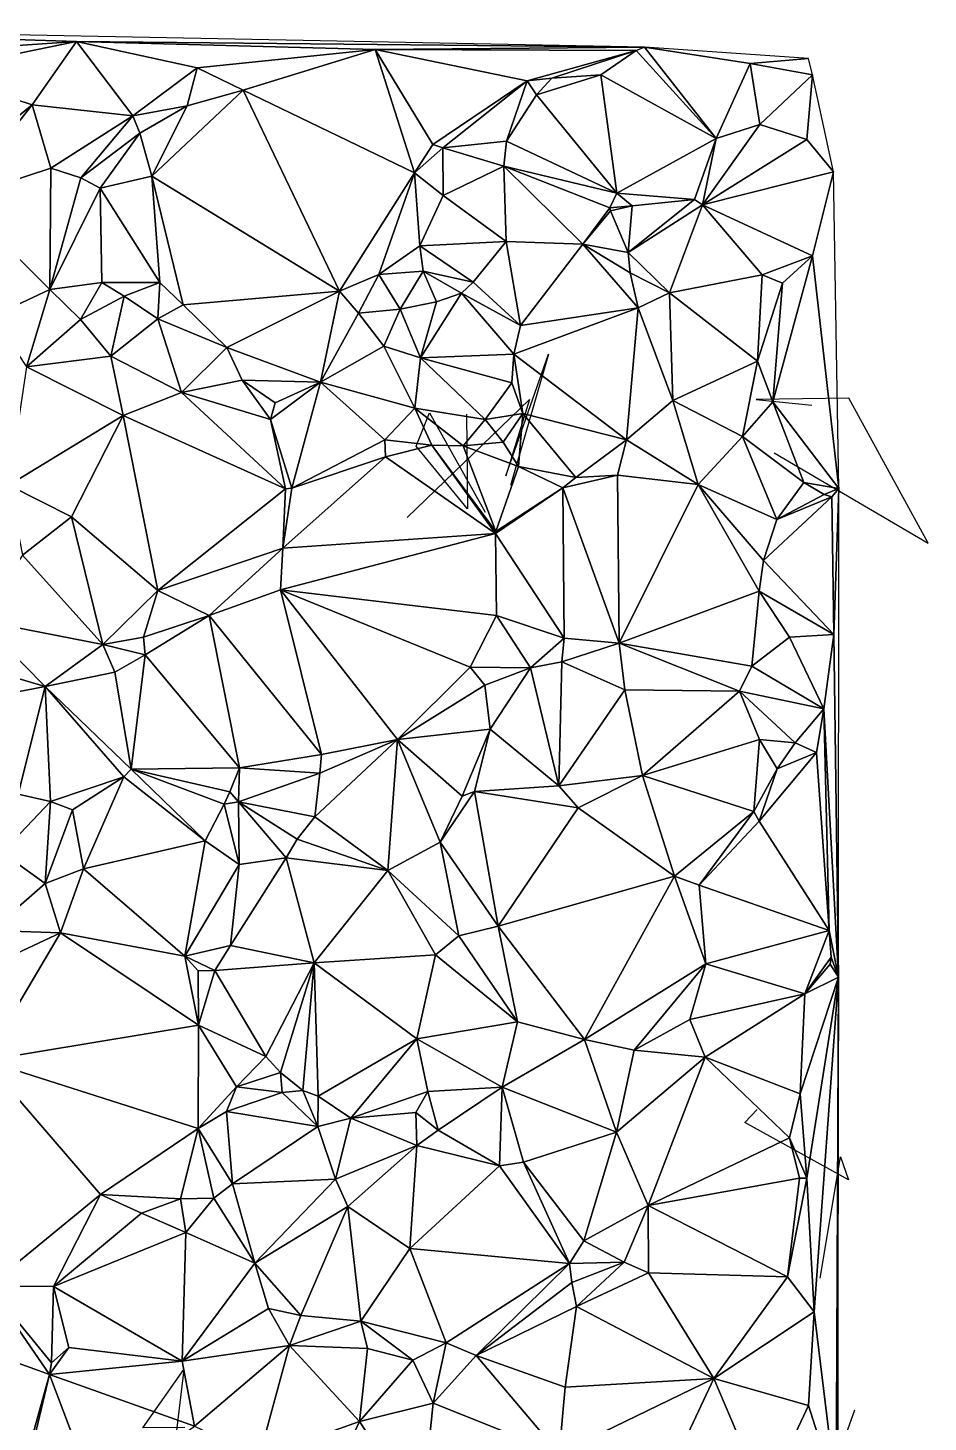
# Model space of a CAD drawing. Header units: metres. Extents: x -15.6 to 15.8, y -15.7 to 15.5.
# Drawn here: x 7.4 to 15.83, y 1.93 to 14.99 of the extents above; entities that cross this region are included whole.
import ezdxf

# ---------------------------------------------------------------- set-up
doc = ezdxf.new("R2010")
doc.units = ezdxf.units.M
doc.layers.add('CRACKS', color=1, linetype='Continuous')
doc.layers.add('STREET_MESH', color=7, linetype='Continuous')

msp = doc.modelspace()

# ---------------------------------------------------------------- linework, layer by layer
at = {"layer": 'CRACKS'}
for points in [[(10.954, 10.402, 0.1), (12.101, 11.509, 0.1), (11.879, 10.794, 0.1), (12.28, 11.932, 0.1), (11.922, 10.703, 0.1)], [(14.392, 11.01, 0.1), (15.833, 10.162, 0.1), (15.092, 11.522, 0.1), (14.224, 11.508, 0.1), (14.744, 11.454, 0.1)], [(11.51, 11.371, 0.1), (11.52, 10.483, 0.1), (11.039, 11.07, 0.1), (11.164, 11.385, 0.1), (11.685, 10.452, 0.1)], [(14.822, 3.276, 0.1), (15.014, 4.413, 0.1), (15.089, 4.197, 0.1), (14.116, 4.734, 0.1), (14.234, 4.857, 0.1)], [(8.873, 1.875, 0.1), (8.481, 1.873, 0.1), (8.863, 2.42, 0.1), (8.662, 0.729, 0.1), (8.392, 1.216, 0.1)], [(15.145, 2.04, 0.1), (14.817, 1.116, 0.1), (15.016, 1.159, 0.1), (15.049, 0.998, 0.1), (15.173, 1.089, 0.1)]]:
    msp.add_polyline3d(points, dxfattribs=at)
at = {"layer": 'STREET_MESH'}
for points in [[(3.904, 14.99), (7.858, 14.863), (13.177, 14.811)], [(3.904, 14.99), (5.431, 14.698), (7.858, 14.863)], [(7.858, 14.863), (5.431, 14.698), (6.484, 14.582)], [(7.445, 14.271), (7.858, 14.863), (6.484, 14.582)], [(7.445, 14.271), (8.386, 14.167), (7.858, 14.863)], [(7.858, 14.863), (10.657, 14.788), (13.177, 14.811)], [(7.858, 14.863), (8.989, 14.616), (10.657, 14.788)], [(8.386, 14.167), (8.989, 14.616), (7.858, 14.863)], [(8.989, 14.616), (9.419, 14.408), (10.657, 14.788)], [(9.419, 14.408), (11.025, 13.631), (10.657, 14.788)], [(10.657, 14.788), (13.1, 14.778), (13.177, 14.811)], [(12.08, 14.495), (13.1, 14.778), (10.657, 14.788)], [(11.025, 13.631), (11.197, 13.899), (10.657, 14.788)], [(11.197, 13.899), (12.08, 14.495), (10.657, 14.788)], [(12.31, 14.518), (13.1, 14.778), (12.08, 14.495)], [(12.31, 14.518), (12.77, 14.551), (13.1, 14.778)], [(12.77, 14.551), (13.848, 13.955), (13.1, 14.778)], [(13.1, 14.778), (13.848, 13.955), (13.177, 14.811)], [(13.177, 14.811), (14.168, 14.656), (14.713, 14.704)], [(13.848, 13.955), (14.168, 14.656), (13.177, 14.811)], [(13.848, 13.955), (14.259, 14.086), (14.168, 14.656)], [(14.168, 14.656), (14.75, 14.55), (14.713, 14.704)], [(14.259, 14.086), (14.75, 14.55), (14.168, 14.656)], [(6.546, 13.536), (7.445, 14.271), (6.484, 14.582)], [(8.386, 14.167), (8.896, 14.261), (8.989, 14.616)], [(8.896, 14.261), (9.419, 14.408), (8.989, 14.616)], [(12.31, 14.518), (12.08, 14.495), (12.166, 14.364)], [(12.77, 14.551), (12.31, 14.518), (12.166, 14.364)], [(12.919, 13.442), (12.77, 14.551), (12.166, 14.364)], [(12.77, 14.551), (12.919, 13.442), (13.848, 13.955)], [(14.259, 14.086), (14.698, 13.945), (14.75, 14.55)], [(14.75, 14.55), (14.698, 13.945), (14.947, 13.643)], [(9.419, 14.408), (8.564, 13.6), (10.322, 12.525)], [(9.419, 14.408), (8.896, 14.261), (8.564, 13.6)], [(11.025, 13.631), (9.419, 14.408), (10.322, 12.525)], [(11.197, 13.899), (11.289, 13.868), (12.08, 14.495)], [(11.289, 13.868), (11.885, 13.928), (12.08, 14.495)], [(12.08, 14.495), (11.885, 13.928), (12.166, 14.364)], [(6.546, 13.536), (6.75, 13.391), (7.445, 14.271)], [(6.75, 13.391), (7.619, 13.675), (7.445, 14.271)], [(7.619, 13.675), (8.386, 14.167), (7.445, 14.271)], [(8.896, 14.261), (8.386, 14.167), (8.453, 14.004)], [(8.564, 13.6), (8.896, 14.261), (8.453, 14.004)], [(11.885, 13.928), (12.919, 13.442), (12.166, 14.364)], [(7.619, 13.675), (7.9, 13.587), (8.386, 14.167)], [(8.386, 14.167), (7.9, 13.587), (8.453, 14.004)], [(7.9, 13.587), (8.082, 13.489), (8.453, 14.004)], [(8.082, 13.489), (8.564, 13.6), (8.453, 14.004)], [(13.848, 13.955), (13.722, 13.333), (14.259, 14.086)], [(13.722, 13.333), (14.698, 13.945), (14.259, 14.086)], [(11.289, 13.868), (11.197, 13.899), (11.025, 13.631)], [(11.294, 13.42), (11.289, 13.868), (11.025, 13.631)], [(11.289, 13.868), (11.862, 13.696), (11.885, 13.928)], [(11.862, 13.696), (11.289, 13.868), (11.294, 13.42)], [(11.862, 13.696), (12.919, 13.442), (11.885, 13.928)], [(12.919, 13.442), (13.645, 13.381), (13.848, 13.955)], [(13.645, 13.381), (13.722, 13.333), (13.848, 13.955)], [(14.698, 13.945), (13.722, 13.333), (14.947, 13.643)], [(7.619, 13.675), (6.75, 13.391), (7.609, 12.538)], [(7.619, 13.675), (7.609, 12.538), (7.9, 13.587)], [(7.609, 12.538), (8.082, 13.489), (7.9, 13.587)], [(8.564, 13.6), (8.082, 13.489), (8.639, 12.605)], [(8.564, 13.6), (8.858, 12.395), (10.322, 12.525)], [(8.858, 12.395), (8.564, 13.6), (8.639, 12.605)], [(10.69, 12.679), (11.025, 13.631), (10.322, 12.525)], [(11.025, 13.631), (10.69, 12.679), (11.074, 12.948)], [(11.294, 13.42), (11.025, 13.631), (11.074, 12.948)], [(11.862, 13.696), (11.294, 13.42), (11.883, 12.988)], [(12.919, 13.442), (11.862, 13.696), (12.852, 13.305)], [(12.599, 12.965), (11.862, 13.696), (11.883, 12.988)], [(11.862, 13.696), (12.599, 12.965), (12.852, 13.305)], [(13.722, 13.333), (14.752, 12.854), (14.947, 13.643)], [(14.947, 13.643), (14.752, 12.854), (14.996, 10.674)], [(8.097, 12.605), (8.082, 13.489), (7.609, 12.538)], [(8.082, 13.489), (8.097, 12.605), (8.639, 12.605)], [(6.75, 13.391), (7.076, 12.288), (7.609, 12.538)], [(11.883, 12.988), (11.294, 13.42), (11.074, 12.948)], [(12.919, 13.442), (12.852, 13.305), (13.063, 13.324)], [(13.645, 13.381), (12.919, 13.442), (13.063, 13.324)], [(13.645, 13.381), (13.026, 12.885), (13.722, 13.333)], [(13.026, 12.885), (13.645, 13.381), (13.063, 13.324)], [(13.026, 12.885), (13.412, 12.507), (13.722, 13.333)], [(13.412, 12.507), (14.28, 12.677), (13.722, 13.333)], [(13.722, 13.333), (14.28, 12.677), (14.752, 12.854)], [(12.599, 12.965), (12.858, 13.275), (12.852, 13.305)], [(12.858, 13.275), (12.599, 12.965), (13.026, 12.885)], [(12.852, 13.305), (12.858, 13.275), (13.063, 13.324)], [(12.858, 13.275), (13.026, 12.885), (13.063, 13.324)], [(10.69, 12.679), (11.104, 12.71), (11.074, 12.948)], [(11.572, 12.608), (11.883, 12.988), (11.074, 12.948)], [(11.104, 12.71), (11.572, 12.608), (11.074, 12.948)], [(11.883, 12.988), (11.572, 12.608), (12.018, 12.201)], [(12.599, 12.965), (11.883, 12.988), (12.018, 12.201)], [(13.119, 12.368), (12.599, 12.965), (12.018, 12.201)], [(13.026, 12.885), (12.599, 12.965), (13.045, 12.694)], [(13.045, 12.694), (12.599, 12.965), (13.119, 12.368)], [(13.026, 12.885), (13.045, 12.694), (13.412, 12.507)], [(14.28, 12.677), (14.471, 12.597), (14.752, 12.854)], [(14.752, 12.854), (14.38, 11.486), (14.996, 10.674)], [(14.471, 12.597), (14.38, 11.486), (14.752, 12.854)], [(10.501, 12.317), (10.69, 12.679), (10.322, 12.525)], [(10.89, 12.356), (10.69, 12.679), (10.501, 12.317)], [(10.89, 12.356), (11.104, 12.71), (10.69, 12.679)], [(11.104, 12.71), (10.89, 12.356), (11.23, 12.424)], [(11.465, 12.506), (11.104, 12.71), (11.23, 12.424)], [(11.104, 12.71), (11.465, 12.506), (11.572, 12.608)], [(13.412, 12.507), (13.045, 12.694), (13.119, 12.368)], [(14.28, 12.677), (13.412, 12.507), (14.237, 11.867)], [(14.471, 12.597), (14.28, 12.677), (14.237, 11.867)], [(7.897, 12.257), (8.097, 12.605), (7.609, 12.538)], [(8.304, 12.478), (8.097, 12.605), (7.897, 12.257)], [(8.097, 12.605), (8.304, 12.478), (8.639, 12.605)], [(8.304, 12.478), (8.62, 12.263), (8.639, 12.605)], [(8.62, 12.263), (8.858, 12.395), (8.639, 12.605)], [(11.572, 12.608), (11.465, 12.506), (12.018, 12.201)], [(14.38, 11.486), (14.471, 12.597), (14.237, 11.867)], [(7.609, 12.538), (7.076, 12.288), (7.39, 11.813)], [(7.897, 12.257), (7.609, 12.538), (7.39, 11.813)], [(8.304, 12.478), (7.897, 12.257), (8.179, 11.916)], [(8.62, 12.263), (8.304, 12.478), (8.179, 11.916)], [(10.322, 12.525), (8.858, 12.395), (9.268, 11.996)], [(10.144, 11.672), (10.322, 12.525), (9.268, 11.996)], [(10.501, 12.317), (10.322, 12.525), (10.144, 11.672)], [(11.23, 12.424), (10.89, 12.356), (11.081, 11.898)], [(11.465, 12.506), (11.23, 12.424), (11.081, 11.898)], [(11.954, 11.933), (11.465, 12.506), (11.081, 11.898)], [(11.465, 12.506), (11.954, 11.933), (12.018, 12.201)], [(13.443, 11.498), (13.412, 12.507), (13.119, 12.368)], [(13.412, 12.507), (13.443, 11.498), (14.237, 11.867)], [(8.858, 12.395), (8.62, 12.263), (9.268, 11.996)], [(10.501, 12.317), (10.144, 11.672), (10.736, 12.008)], [(10.89, 12.356), (10.501, 12.317), (10.736, 12.008)], [(11.081, 11.898), (10.89, 12.356), (10.736, 12.008)], [(11.954, 11.933), (13.119, 12.368), (12.018, 12.201)], [(11.954, 11.933), (13.008, 11.13), (13.119, 12.368)], [(13.008, 11.13), (13.443, 11.498), (13.119, 12.368)], [(8.179, 11.916), (7.897, 12.257), (7.39, 11.813)], [(8.62, 12.263), (8.179, 11.916), (8.842, 11.575)], [(8.62, 12.263), (8.842, 11.575), (9.268, 11.996)], [(8.179, 11.916), (7.39, 11.813), (8.296, 11.358)], [(8.842, 11.575), (8.179, 11.916), (8.296, 11.358)], [(8.842, 11.575), (9.411, 11.691), (9.268, 11.996)], [(9.411, 11.691), (10.144, 11.672), (9.268, 11.996)], [(10.144, 11.672), (11.026, 11.426), (10.736, 12.008)], [(11.026, 11.426), (11.081, 11.898), (10.736, 12.008)], [(11.026, 11.426), (11.685, 11.321), (11.081, 11.898)], [(11.935, 11.665), (11.954, 11.933), (11.081, 11.898)], [(11.685, 11.321), (11.935, 11.665), (11.081, 11.898)], [(12.039, 11.377), (11.954, 11.933), (11.935, 11.665)], [(12.039, 11.377), (13.008, 11.13), (11.954, 11.933)], [(7.39, 11.813), (7.225, 10.706), (8.296, 11.358)], [(13.443, 11.498), (14.096, 11.163), (14.237, 11.867)], [(14.096, 11.163), (14.38, 11.486), (14.237, 11.867)], [(9.675, 11.321), (9.411, 11.691), (8.842, 11.575)], [(9.719, 11.477), (9.411, 11.691), (9.675, 11.321)], [(9.411, 11.691), (9.719, 11.477), (10.144, 11.672)], [(9.675, 11.321), (9.874, 10.678), (10.144, 11.672)], [(9.719, 11.477), (9.675, 11.321), (10.144, 11.672)], [(9.874, 10.678), (10.747, 11.132), (10.144, 11.672)], [(10.747, 11.132), (11.026, 11.426), (10.144, 11.672)], [(11.685, 11.321), (12.039, 11.377), (11.935, 11.665)], [(8.842, 11.575), (8.296, 11.358), (9.816, 10.671)], [(9.675, 11.321), (8.842, 11.575), (9.816, 10.671)], [(13.443, 11.498), (13.008, 11.13), (13.68, 10.711)], [(14.096, 11.163), (13.443, 11.498), (13.68, 10.711)], [(11.187, 11.081), (11.026, 11.426), (10.747, 11.132)], [(11.685, 11.321), (11.026, 11.426), (11.479, 11.075)], [(11.026, 11.426), (11.187, 11.081), (11.479, 11.075)], [(12.039, 11.377), (11.685, 11.321), (11.853, 11.108)], [(11.999, 10.882), (12.039, 11.377), (11.853, 11.108)], [(11.999, 10.882), (12.536, 10.778), (12.039, 11.377)], [(12.536, 10.778), (13.008, 11.13), (12.039, 11.377)], [(14.096, 11.163), (14.67, 10.731), (14.38, 11.486)], [(14.38, 11.486), (14.67, 10.731), (14.996, 10.674)], [(7.225, 10.706), (7.811, 10.41), (8.296, 11.358)], [(7.811, 10.41), (8.621, 9.72), (8.296, 11.358)], [(8.296, 11.358), (8.621, 9.72), (9.816, 10.671)], [(9.874, 10.678), (9.675, 11.321), (9.816, 10.671)], [(11.853, 11.108), (11.685, 11.321), (11.479, 11.075)], [(10.753, 10.97), (10.747, 11.132), (9.874, 10.678)], [(10.753, 10.97), (11.187, 11.081), (10.747, 11.132)], [(11.999, 10.882), (11.853, 11.108), (11.479, 11.075)], [(12.925, 10.801), (13.008, 11.13), (12.536, 10.778)], [(13.008, 11.13), (12.925, 10.801), (13.68, 10.711)], [(14.417, 10.385), (14.096, 11.163), (13.68, 10.711)], [(14.096, 11.163), (14.417, 10.385), (14.67, 10.731)], [(11.782, 10.254), (11.187, 11.081), (10.753, 10.97)], [(11.187, 11.081), (11.786, 10.272), (11.479, 11.075)], [(11.782, 10.254), (11.786, 10.272), (11.187, 11.081)], [(11.786, 10.272), (11.999, 10.882), (11.479, 11.075)], [(9.792, 10.117), (10.753, 10.97), (9.874, 10.678)], [(11.782, 10.254), (10.753, 10.97), (9.792, 10.117)], [(11.786, 10.272), (12.412, 10.68), (11.999, 10.882)], [(11.999, 10.882), (12.412, 10.68), (12.536, 10.778)], [(12.412, 10.68), (12.925, 10.801), (12.536, 10.778)], [(12.412, 10.68), (12.94, 9.224), (12.925, 10.801)], [(12.925, 10.801), (12.94, 9.224), (13.68, 10.711)], [(14.417, 10.385), (14.861, 10.618), (14.67, 10.731)], [(14.67, 10.731), (14.861, 10.618), (14.996, 10.674)], [(7.811, 10.41), (7.225, 10.706), (7.354, 10.051)], [(8.621, 9.72), (9.792, 10.117), (9.816, 10.671)], [(9.792, 10.117), (9.874, 10.678), (9.816, 10.671)], [(12.412, 10.68), (11.782, 10.254), (12.427, 9.272)], [(11.786, 10.272), (11.782, 10.254), (12.412, 10.68)], [(12.94, 9.224), (12.412, 10.68), (12.427, 9.272)], [(12.94, 9.224), (14.25, 9.712), (13.68, 10.711)], [(14.291, 10), (14.417, 10.385), (13.68, 10.711)], [(14.25, 9.712), (14.291, 10), (13.68, 10.711)], [(14.932, 10.597), (14.291, 10), (14.95, 9.305)], [(14.417, 10.385), (14.291, 10), (14.932, 10.597)], [(14.417, 10.385), (14.932, 10.597), (14.861, 10.618)], [(14.861, 10.618), (14.932, 10.597), (14.996, 10.674)], [(14.932, 10.597), (14.95, 9.305), (14.996, 10.674)], [(14.95, 9.305), (14.995, 6.097), (14.996, 10.674)], [(8.104, 9.212), (7.811, 10.41), (7.354, 10.051)], [(8.104, 9.212), (8.621, 9.72), (7.811, 10.41)], [(11.782, 10.254), (9.792, 10.117), (9.768, 9.724)], [(11.791, 9.484), (11.782, 10.254), (9.768, 9.724)], [(11.782, 10.254), (11.791, 9.484), (12.427, 9.272)], [(8.621, 9.72), (9.101, 9.486), (9.792, 10.117)], [(9.792, 10.117), (9.101, 9.486), (9.768, 9.724)], [(6.953, 9.437), (8.104, 9.212), (7.354, 10.051)], [(14.291, 10), (14.25, 9.712), (14.95, 9.305)], [(8.621, 9.72), (8.104, 9.212), (8.485, 9.281)], [(9.101, 9.486), (8.621, 9.72), (8.485, 9.281)], [(9.101, 9.486), (10.153, 8.181), (9.768, 9.724)], [(10.153, 8.181), (10.866, 8.324), (9.768, 9.724)], [(10.866, 8.324), (11.545, 8.999), (9.768, 9.724)], [(11.545, 8.999), (11.791, 9.484), (9.768, 9.724)], [(14.25, 9.712), (12.94, 9.224), (14.182, 9.01)], [(14.537, 9.28), (14.25, 9.712), (14.182, 9.01)], [(14.25, 9.712), (14.537, 9.28), (14.95, 9.305)], [(6.8, 9.044), (7.565, 8.82), (6.953, 9.437)], [(7.565, 8.82), (8.104, 9.212), (6.953, 9.437)], [(8.502, 9.116), (9.101, 9.486), (8.485, 9.281)], [(9.101, 9.486), (8.502, 9.116), (9.384, 8.058)], [(10.153, 8.181), (9.101, 9.486), (9.384, 8.058)], [(11.791, 9.484), (11.545, 8.999), (12.109, 8.995)], [(11.791, 9.484), (12.109, 8.995), (12.427, 9.272)], [(8.104, 9.212), (8.502, 9.116), (8.485, 9.281)], [(14.537, 9.28), (14.182, 9.01), (14.857, 8.609)], [(14.95, 9.305), (14.537, 9.28), (14.857, 8.609)], [(14.95, 9.305), (14.857, 8.609), (14.995, 6.097)], [(7.565, 8.82), (8.217, 8.955), (8.104, 9.212)], [(8.217, 8.955), (8.502, 9.116), (8.104, 9.212)], [(12.109, 8.995), (12.404, 9.051), (12.427, 9.272)], [(12.404, 9.051), (12.94, 9.224), (12.427, 9.272)], [(12.993, 8.787), (12.94, 9.224), (12.404, 9.051)], [(12.94, 9.224), (14.068, 8.775), (14.182, 9.01)], [(12.94, 9.224), (12.993, 8.787), (14.068, 8.775)], [(7.565, 8.82), (6.8, 9.044), (6.575, 8.63)], [(8.217, 8.955), (8.37, 8.045), (8.502, 9.116)], [(8.502, 9.116), (8.37, 8.045), (9.384, 8.058)], [(12.404, 9.051), (12.109, 8.995), (12.375, 7.889)], [(12.993, 8.787), (12.404, 9.051), (12.375, 7.889)], [(8.37, 8.045), (8.217, 8.955), (7.565, 8.82)], [(11.684, 8.833), (11.545, 8.999), (10.866, 8.324)], [(11.545, 8.999), (11.684, 8.833), (12.109, 8.995)], [(12.109, 8.995), (11.684, 8.833), (11.732, 8.418)], [(12.109, 8.995), (11.732, 8.418), (12.375, 7.889)], [(14.182, 9.01), (14.068, 8.775), (14.857, 8.609)], [(7.314, 7.812), (7.565, 8.82), (6.575, 8.63)], [(7.617, 7.742), (7.565, 8.82), (7.314, 7.812)], [(7.565, 8.82), (7.617, 7.742), (8.302, 7.974)], [(8.37, 8.045), (7.565, 8.82), (8.302, 7.974)], [(11.732, 8.418), (11.684, 8.833), (10.866, 8.324)], [(13.159, 7.985), (12.993, 8.787), (12.375, 7.889)], [(14.068, 8.775), (12.993, 8.787), (13.159, 7.985)], [(14.256, 8.323), (14.068, 8.775), (13.159, 7.985)], [(14.068, 8.775), (14.588, 8.291), (14.857, 8.609)], [(14.068, 8.775), (14.256, 8.323), (14.588, 8.291)], [(14.588, 8.291), (14.788, 8.2), (14.857, 8.609)], [(14.788, 8.2), (14.907, 6.534), (14.857, 8.609)], [(14.857, 8.609), (14.907, 6.534), (14.995, 6.097)], [(11.47, 7.792), (11.732, 8.418), (10.866, 8.324)], [(11.732, 8.418), (11.47, 7.792), (11.585, 7.834)], [(12.375, 7.889), (11.732, 8.418), (11.585, 7.834)], [(10.866, 8.324), (10.136, 8.008), (10.09, 7.597)], [(10.775, 7.094), (10.866, 8.324), (10.09, 7.597)], [(10.153, 8.181), (10.136, 8.008), (10.866, 8.324)], [(10.775, 7.094), (11.263, 7.361), (10.866, 8.324)], [(11.263, 7.361), (11.47, 7.792), (10.866, 8.324)], [(14.202, 7.648), (14.256, 8.323), (13.159, 7.985)], [(14.256, 8.323), (14.202, 7.648), (14.421, 8.047)], [(14.588, 8.291), (14.256, 8.323), (14.421, 8.047)], [(14.588, 8.291), (14.421, 8.047), (14.788, 8.2)], [(10.136, 8.008), (10.153, 8.181), (9.384, 8.058)], [(14.907, 6.534), (14.788, 8.2), (14.253, 7.556)], [(14.788, 8.2), (14.421, 8.047), (14.253, 7.556)], [(7.617, 7.742), (7.82, 7.665), (8.302, 7.974)], [(7.82, 7.665), (7.923, 7.111), (8.302, 7.974)], [(7.923, 7.111), (9.065, 7.374), (8.302, 7.974)], [(9.065, 7.374), (8.37, 8.045), (8.302, 7.974)], [(8.37, 8.045), (9.294, 7.833), (9.384, 8.058)], [(9.294, 7.833), (8.37, 8.045), (9.242, 7.717)], [(9.242, 7.717), (8.37, 8.045), (9.065, 7.374)], [(9.294, 7.833), (9.375, 7.739), (9.384, 8.058)], [(9.375, 7.739), (10.136, 8.008), (9.384, 8.058)], [(10.136, 8.008), (9.375, 7.739), (10.09, 7.597)], [(13.159, 7.985), (12.375, 7.889), (12.557, 7.683)], [(13.458, 7.043), (13.159, 7.985), (12.557, 7.683)], [(14.202, 7.648), (13.159, 7.985), (13.458, 7.043)], [(14.421, 8.047), (14.202, 7.648), (14.253, 7.556)], [(12.557, 7.683), (12.375, 7.889), (11.585, 7.834)], [(7.162, 7.264), (7.617, 7.742), (7.314, 7.812)], [(7.567, 6.974), (7.617, 7.742), (7.162, 7.264)], [(7.567, 6.974), (7.82, 7.665), (7.617, 7.742)], [(9.381, 7.152), (9.242, 7.717), (9.065, 7.374)], [(9.375, 7.739), (9.294, 7.833), (9.242, 7.717)], [(9.381, 7.152), (9.375, 7.739), (9.242, 7.717)], [(9.375, 7.739), (9.925, 7.389), (10.09, 7.597)], [(9.925, 7.389), (9.375, 7.739), (9.823, 7.214)], [(9.375, 7.739), (9.381, 7.152), (9.823, 7.214)], [(11.263, 7.361), (11.808, 6.573), (11.585, 7.834)], [(11.47, 7.792), (11.263, 7.361), (11.585, 7.834)], [(11.808, 6.573), (12.557, 7.683), (11.585, 7.834)], [(7.82, 7.665), (7.567, 6.974), (7.923, 7.111)], [(9.925, 7.389), (10.775, 7.094), (10.09, 7.597)], [(13.458, 7.043), (12.557, 7.683), (11.808, 6.573)], [(14.202, 7.648), (13.458, 7.043), (13.689, 6.958)], [(14.253, 7.556), (14.202, 7.648), (13.689, 6.958)], [(14.907, 6.534), (14.253, 7.556), (13.689, 6.958)], [(7.923, 7.111), (8.873, 6.294), (9.065, 7.374)], [(8.873, 6.294), (9.381, 7.152), (9.065, 7.374)], [(10.775, 7.094), (9.925, 7.389), (9.823, 7.214)], [(11.263, 7.361), (10.775, 7.094), (11.44, 6.483)], [(11.263, 7.361), (11.44, 6.483), (11.808, 6.573)], [(7.06, 6.533), (7.567, 6.974), (7.162, 7.264)], [(9.823, 7.214), (9.301, 6.392), (10.086, 6.23)], [(9.381, 7.152), (9.301, 6.392), (9.823, 7.214)], [(10.775, 7.094), (9.823, 7.214), (10.086, 6.23)], [(7.567, 6.974), (7.71, 6.511), (7.923, 7.111)], [(7.923, 7.111), (7.71, 6.511), (8.873, 6.294)], [(9.301, 6.392), (9.381, 7.152), (8.873, 6.294)], [(11.222, 6.304), (10.775, 7.094), (10.086, 6.23)], [(11.44, 6.483), (10.775, 7.094), (11.222, 6.304)], [(7.71, 6.511), (7.567, 6.974), (7.06, 6.533)], [(13.458, 7.043), (11.808, 6.573), (12.616, 5.511)], [(13.753, 6.221), (13.458, 7.043), (12.616, 5.511)], [(13.458, 7.043), (13.753, 6.221), (13.689, 6.958)], [(13.753, 6.221), (14.907, 6.534), (13.689, 6.958)], [(7.71, 6.511), (7.06, 6.533), (7.249, 6.297)], [(11.808, 6.573), (11.44, 6.483), (11.988, 5.676)], [(12.616, 5.511), (11.808, 6.573), (11.988, 5.676)], [(14.907, 6.534), (13.753, 6.221), (14.68, 5.941)], [(14.926, 6.284), (14.907, 6.534), (14.68, 5.941)], [(14.907, 6.534), (14.926, 6.284), (14.995, 6.097)], [(7.001, 5.315), (7.71, 6.511), (7.249, 6.297)], [(9, 5.646), (7.71, 6.511), (7.001, 5.315)], [(7.71, 6.511), (9, 5.646), (8.873, 6.294)], [(11.44, 6.483), (11.222, 6.304), (11.988, 5.676)], [(9.155, 6.159), (9.301, 6.392), (8.873, 6.294)], [(9, 5.646), (8.997, 6.155), (8.873, 6.294)], [(8.997, 6.155), (9.155, 6.159), (8.873, 6.294)], [(9.301, 6.392), (9.155, 6.159), (10.086, 6.23)], [(11.046, 5.519), (11.222, 6.304), (10.086, 6.23)], [(11.222, 6.304), (11.046, 5.519), (11.988, 5.676)], [(14.926, 6.284), (14.68, 5.941), (14.916, 6.217)], [(14.926, 6.284), (14.916, 6.217), (14.995, 6.097)], [(9.155, 6.159), (8.997, 6.155), (9, 5.646)], [(9.631, 5.351), (9.155, 6.159), (9, 5.646)], [(9.155, 6.159), (9.631, 5.351), (10.086, 6.23)], [(9.631, 5.351), (9.77, 5.204), (10.086, 6.23)], [(9.77, 5.204), (9.979, 5.035), (10.086, 6.23)], [(9.979, 5.035), (10.123, 4.982), (10.086, 6.23)], [(10.123, 4.982), (11.046, 5.519), (10.086, 6.23)], [(13.753, 6.221), (12.616, 5.511), (13.08, 5.411)], [(13.602, 5.698), (13.753, 6.221), (13.08, 5.411)], [(13.753, 6.221), (13.602, 5.698), (14.68, 5.941)], [(14.916, 6.217), (14.68, 5.941), (14.995, 6.097)], [(14.636, 5.003), (14.697, 4.213), (14.995, 6.097)], [(14.68, 5.941), (14.636, 5.003), (14.995, 6.097)], [(14.697, 4.213), (14.765, 2.959), (14.995, 6.097)], [(14.765, 2.959), (14.972, 1.267), (14.995, 6.097)], [(14.995, 6.097), (14.968, -3.473), (14.982, -11.661)], [(14.972, 1.267), (14.968, -3.473), (14.995, 6.097)], [(14.68, 5.941), (13.602, 5.698), (13.746, 5.347)], [(14.636, 5.003), (14.68, 5.941), (13.746, 5.347)], [(9, 5.646), (7.001, 5.315), (8.998, 4.678)], [(9.358, 5.068), (9, 5.646), (8.998, 4.678)], [(9.358, 5.068), (9.631, 5.351), (9, 5.646)], [(11.046, 5.519), (11.844, 5.065), (11.988, 5.676)], [(11.844, 5.065), (12.616, 5.511), (11.988, 5.676)], [(13.602, 5.698), (13.08, 5.411), (13.746, 5.347)], [(10.123, 4.982), (10.427, 4.775), (11.046, 5.519)], [(10.427, 4.775), (11.149, 5.025), (11.046, 5.519)], [(11.149, 5.025), (11.844, 5.065), (11.046, 5.519)], [(12.616, 5.511), (11.844, 5.065), (12.915, 4.644)], [(13.08, 5.411), (12.616, 5.511), (12.915, 4.644)], [(13.746, 5.347), (13.08, 5.411), (12.915, 4.644)], [(7.001, 5.315), (8.084, 4.06), (8.998, 4.678)], [(7.035, 3.199), (8.084, 4.06), (7.001, 5.315)], [(9.631, 5.351), (9.358, 5.068), (9.77, 5.204)], [(13.212, 3.957), (13.746, 5.347), (12.915, 4.644)], [(13.212, 3.957), (14.534, 4.59), (13.746, 5.347)], [(14.534, 4.59), (14.636, 5.003), (13.746, 5.347)], [(9.358, 5.068), (9.785, 5.014), (9.77, 5.204)], [(9.785, 5.014), (9.979, 5.035), (9.77, 5.204)], [(9.265, 4.838), (9.358, 5.068), (8.998, 4.678)], [(9.358, 5.068), (9.265, 4.838), (9.785, 5.014)], [(9.785, 5.014), (9.265, 4.838), (10.118, 4.695)], [(9.979, 5.035), (9.785, 5.014), (10.118, 4.695)], [(10.123, 4.982), (9.979, 5.035), (10.118, 4.695)], [(10.123, 4.982), (10.118, 4.695), (10.427, 4.775)], [(11.036, 4.827), (11.149, 5.025), (10.427, 4.775)], [(11.036, 4.827), (11.246, 4.662), (11.149, 5.025)], [(11.149, 5.025), (11.246, 4.662), (11.844, 5.065)], [(11.844, 5.065), (11.246, 4.662), (11.819, 4.327)], [(11.844, 5.065), (11.819, 4.327), (12.046, 4.362)], [(11.844, 5.065), (12.046, 4.362), (12.915, 4.644)], [(14.636, 5.003), (14.534, 4.59), (14.697, 4.213)], [(9.32, 4.158), (9.265, 4.838), (8.998, 4.678)], [(9.265, 4.838), (9.32, 4.158), (10.118, 4.695)], [(10.118, 4.695), (10.285, 4.203), (10.427, 4.775)], [(10.427, 4.775), (10.285, 4.203), (11.045, 4.518)], [(11.036, 4.827), (10.427, 4.775), (11.045, 4.518)], [(11.246, 4.662), (11.036, 4.827), (11.045, 4.518)], [(8.084, 4.06), (8.832, 4.019), (8.998, 4.678)], [(8.832, 4.019), (9.145, 4.025), (8.998, 4.678)], [(9.145, 4.025), (9.32, 4.158), (8.998, 4.678)], [(9.32, 4.158), (10.285, 4.203), (10.118, 4.695)], [(11.819, 4.327), (11.246, 4.662), (11.045, 4.518)], [(12.046, 4.362), (12.61, 3.626), (12.915, 4.644)], [(12.61, 3.626), (13.212, 3.957), (12.915, 4.644)], [(14.63, 4.212), (14.534, 4.59), (13.212, 3.957)], [(14.534, 4.59), (14.63, 4.212), (14.697, 4.213)], [(10.285, 4.203), (10.399, 3.946), (11.045, 4.518)], [(10.399, 3.946), (10.981, 3.552), (11.045, 4.518)], [(10.981, 3.552), (11.819, 4.327), (11.045, 4.518)], [(10.981, 3.552), (12.475, 3.413), (11.819, 4.327)], [(11.819, 4.327), (12.475, 3.413), (12.046, 4.362)], [(12.475, 3.413), (12.61, 3.626), (12.046, 4.362)], [(10.285, 4.203), (9.32, 4.158), (9.53, 3.417)], [(10.285, 4.203), (9.53, 3.417), (10.399, 3.946)], [(14.517, 3.289), (14.63, 4.212), (13.212, 3.957)], [(14.63, 4.212), (14.517, 3.289), (14.697, 4.213)], [(14.517, 3.289), (14.765, 2.959), (14.697, 4.213)], [(8.084, 4.06), (7.035, 3.199), (7.645, 3.196)], [(8.469, 3.883), (8.084, 4.06), (7.645, 3.196)], [(8.469, 3.883), (8.832, 4.019), (8.084, 4.06)], [(9.32, 4.158), (9.145, 4.025), (9.53, 3.417)], [(8.832, 4.019), (8.469, 3.883), (8.882, 3.703)], [(9.145, 4.025), (8.832, 4.019), (8.882, 3.703)], [(9.53, 3.417), (9.145, 4.025), (8.882, 3.703)], [(9.53, 3.417), (9.961, 2.925), (10.399, 3.946)], [(9.961, 2.925), (10.522, 2.871), (10.399, 3.946)], [(10.522, 2.871), (10.981, 3.552), (10.399, 3.946)], [(12.61, 3.626), (12.987, 3.424), (13.212, 3.957)], [(13.212, 3.957), (12.987, 3.424), (13.216, 3.325)], [(14.517, 3.289), (13.212, 3.957), (13.216, 3.325)], [(8.882, 3.703), (8.469, 3.883), (7.645, 3.196)], [(8.848, 2.498), (8.882, 3.703), (7.645, 3.196)], [(9.53, 3.417), (8.882, 3.703), (8.848, 2.498)], [(10.981, 3.552), (10.522, 2.871), (11.322, 2.668)], [(12.475, 3.413), (10.981, 3.552), (11.322, 2.668)], [(12.987, 3.424), (12.61, 3.626), (12.475, 3.413)], [(9.53, 3.417), (8.848, 2.498), (9.658, 2.991)], [(9.961, 2.925), (9.53, 3.417), (9.658, 2.991)], [(11.602, 2.552), (12.475, 3.413), (11.322, 2.668)], [(11.602, 2.552), (12.498, 3.234), (12.475, 3.413)], [(12.498, 3.234), (12.987, 3.424), (12.475, 3.413)], [(12.498, 3.234), (12.541, 3.01), (12.987, 3.424)], [(12.987, 3.424), (12.541, 3.01), (13.216, 3.325)], [(12.541, 3.01), (13.827, 2.335), (13.216, 3.325)], [(13.827, 2.335), (14.517, 3.289), (13.216, 3.325)], [(14.765, 2.959), (14.517, 3.289), (13.827, 2.335)], [(7.606, 2.372), (7.035, 3.199), (6.026, 2.943)], [(7.035, 3.199), (7.624, 2.481), (7.645, 3.196)], [(7.606, 2.372), (7.624, 2.481), (7.035, 3.199)], [(7.624, 2.481), (7.788, 2.627), (7.645, 3.196)], [(7.788, 2.627), (8.848, 2.498), (7.645, 3.196)], [(12.541, 3.01), (12.498, 3.234), (11.602, 2.552)], [(12.541, 3.01), (11.602, 2.552), (12.434, 2.254)], [(13.827, 2.335), (12.541, 3.01), (12.434, 2.254)], [(7.38, 1.565), (7.606, 2.372), (6.026, 2.943)], [(8.848, 2.498), (9.852, 2.646), (9.658, 2.991)], [(9.852, 2.646), (9.961, 2.925), (9.658, 2.991)], [(10.522, 2.871), (9.961, 2.925), (9.852, 2.646)], [(14.714, 2.081), (14.765, 2.959), (13.827, 2.335)], [(14.765, 2.959), (14.714, 2.081), (14.972, 1.267)], [(10.522, 2.871), (9.852, 2.646), (10.585, 2.617)], [(10.522, 2.871), (10.585, 2.617), (11.007, 2.507)], [(11.322, 2.668), (10.522, 2.871), (11.007, 2.507)], [(7.788, 2.627), (7.606, 2.372), (8.848, 2.498)], [(7.788, 2.627), (7.624, 2.481), (7.606, 2.372)], [(8.964, 1.89), (9.852, 2.646), (8.848, 2.498)], [(8.964, 1.89), (9.568, 1.599), (9.852, 2.646)], [(9.852, 2.646), (9.568, 1.599), (10.509, 1.933)], [(10.585, 2.617), (9.852, 2.646), (10.509, 1.933)], [(11.007, 2.507), (10.585, 2.617), (10.509, 1.933)], [(11.198, 2.103), (11.322, 2.668), (11.007, 2.507)], [(11.602, 2.552), (11.322, 2.668), (11.198, 2.103)], [(7.606, 2.372), (8.964, 1.89), (8.848, 2.498)], [(11.198, 2.103), (11.007, 2.507), (10.509, 1.933)], [(11.602, 2.552), (11.198, 2.103), (12.378, 1.633)], [(11.602, 2.552), (12.378, 1.633), (12.434, 2.254)], [(7.606, 2.372), (7.38, 1.565), (7.418, 1.586)], [(8.042, 1.215), (7.606, 2.372), (7.418, 1.586)], [(8.964, 1.89), (7.606, 2.372), (8.042, 1.215)], [(12.378, 1.633), (13.827, 2.335), (12.434, 2.254)], [(12.378, 1.633), (13.03, 0.639), (13.827, 2.335)], [(13.03, 0.639), (14.304, 1.212), (13.827, 2.335)], [(14.304, 1.212), (14.714, 2.081), (13.827, 2.335)], [(11.089, 1.044), (11.198, 2.103), (10.509, 1.933)], [(12.378, 1.633), (11.198, 2.103), (11.089, 1.044)], [(14.714, 2.081), (14.304, 1.212), (14.972, 1.267)], [(9.568, 1.599), (9.822, 0.463), (10.509, 1.933)], [(9.822, 0.463), (11.089, 1.044), (10.509, 1.933)]]:
    msp.add_3dface(points, dxfattribs=at)

doc.saveas('drawing.dxf')
